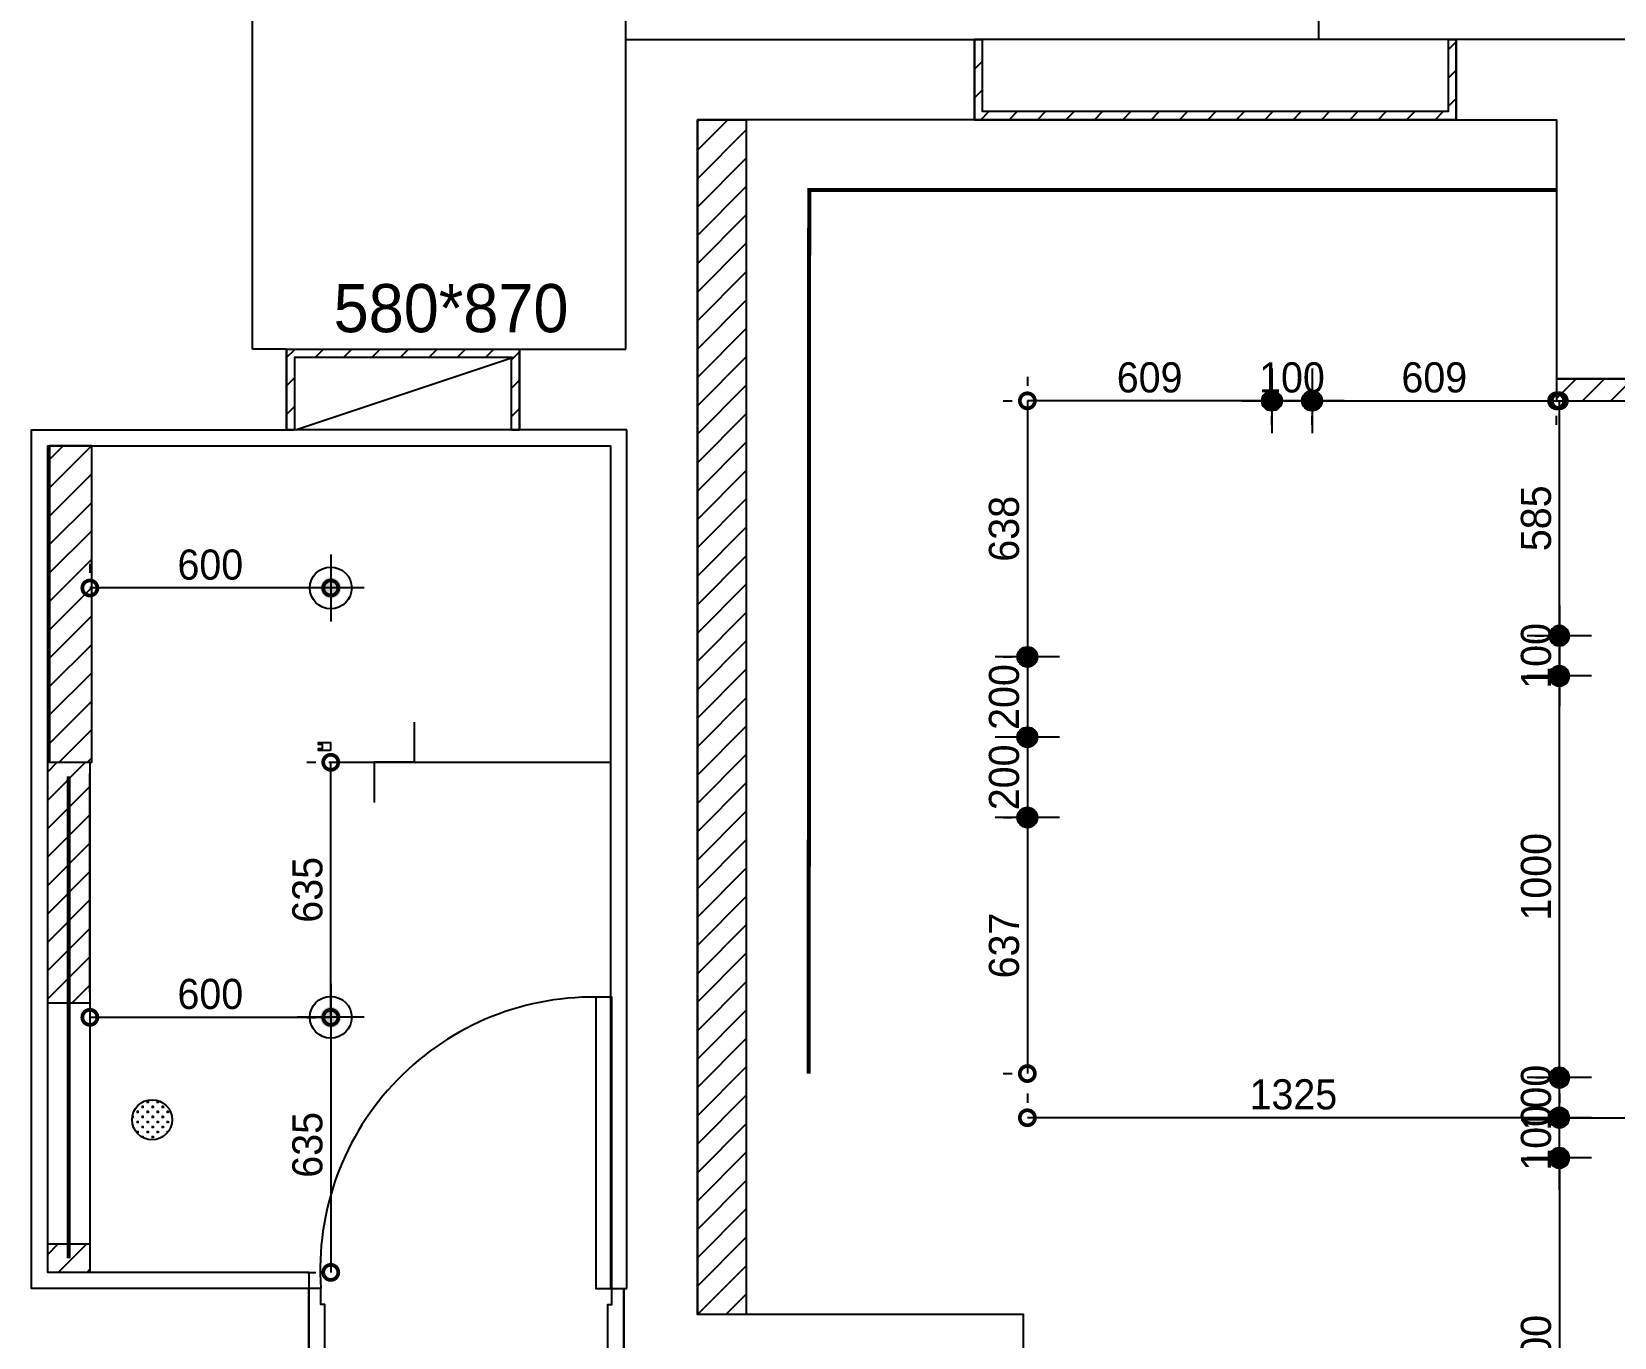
# Model space of a CAD drawing. Header units: inches. Extents: x 15866 to 103813, y -56635 to -28561.
# Drawn here: x 41424 to 45366, y -35184 to -31933 of the extents above; entities that cross this region are included whole.
import ezdxf

# ---------------------------------------------------------------- set-up
doc = ezdxf.new("R2010")
doc.units = ezdxf.units.IN
doc.header["$LTSCALE"] = 50
doc.header["$MEASUREMENT"] = 0
doc.linetypes.add('HID', pattern=[2.5, 1.5, -1])
for name, color, linetype in [('03-WAL NEW', 3, 'Continuous'), ('04-WIN', 4, 'Continuous'), ('06-FUR', 6, 'Continuous'), ('06-LIGHT', 4, 'Continuous'), ('07-DIM WAL', 5, 'Continuous'), ('2-con', 2, 'Continuous'), ('3.기호.계단선', 30, 'Continuous'), ('BATH', 4, 'Continuous'), ('CO-BATH', 6, 'Continuous'), ('CO-DO-FR', 7, 'Continuous'), ('CO-DOOR', 8, 'Continuous'), ('RC-LIGHT', 7, 'Continuous')]:
    doc.layers.add(name, color=color, linetype=linetype)
doc.styles.add('스타일1', font='HY울릉도M.TTF')
doc.styles.add('코레일둥고', font='Korail_Round_Gothic_Medium.ttf')
doc.dimstyles.new('30', dxfattribs={"dimscale": 30, "dimtxt": 2.5, "dimasz": 2.5, "dimexe": 1.25, "dimexo": 2, "dimtad": 1, "dimdec": 0, "dimtxsty": '스타일1', "dimblk": 'DOTSMALL', "dimcen": 2.5, "dimclrd": 1, "dimclre": 1, "dimclrt": 7, "dimadec": 0, "dimazin": 0, "dimtfac": 1, "dimtdec": 0, "dimtix": 1, "dimtmove": 0, "dimatfit": 3, "dimldrblk": 'DOTSMALL', "dimfxl": 1.25, "dimarcsym": 0})
pattern_1 = [(45, (21500, 0), (-35.35534, 35.35534), [])]

# ---------------------------------------------------------------- blocks, each defined once
blk = doc.blocks.new('vudausewh')
at = {"layer": '3.기호.계단선'}
h = blk.add_hatch(dxfattribs=at)
h.set_pattern_fill('CROSS', color=256, scale=50)
h.set_pattern_definition([(0, (11060, 1777), (12.5, 12.5), [6.25, -18.75]), (90, (11063.125, 1773.875), (-12.5, 12.5), [6.25, -18.75])])
edge = h.paths.add_edge_path()
edge.add_arc((20224, -34642.6), 50, -180, 180, ccw=False)
for p, q in [((21404, -31952.6), (21404, -30897.6)), ((23129, -30897.6), (23129, -31952.6))]:
    blk.add_line(p, q)
at = {"layer": '04-WIN'}
for points in [[(23472, -31952.6), (22272, -31952.6), (22272, -32152.6), (23472, -32152.6)], [(21139, -32924.6), (20559, -32924.6), (20559, -32723.7), (21139, -32723.7)]]:
    blk.add_lwpolyline(points, close=True, dxfattribs=at)
at = {"layer": '2-con'}
for p, q in [((20474, -32723.7), (20474, -31687.6)), ((21404, -32723.7), (21404, -31952.6)), ((21404, -31952.6), (22272, -31952.6)), ((22272, -31952.6), (22272, -32152.6)), ((22272, -32152.6), (21582, -32152.6)), ((21582, -32152.6), (21582, -35127.6)), ((20559, -32723.7), (20474, -32723.7)), ((20559, -32924.6), (20559, -32723.7)), ((21139, -32924.6), (21139, -32723.7)), ((21139, -32723.7), (21404, -32723.7)), ((21406, -32924.6), (21139, -32924.6)), ((21406, -35062.6), (21406, -32924.6)), ((20614, -35262.6), (20614, -35062.6))]:
    blk.add_line(p, q, dxfattribs=at)
for points in [[(23997, -32797.6), (23997, -31952.6), (23472, -31952.6), (23472, -32152.6), (23722, -32152.6), (23722, -32797.6), (23997, -32797.6)], [(20614, -35062.6), (19924, -35062.6), (19924, -32924.6), (20559, -32924.6)], [(21399, -35262.6), (21399, -35062.6), (21406, -35062.6)], [(21399, -35262.6), (22394, -35262.6), (22394, -35127.6), (21582, -35127.6)]]:
    blk.add_lwpolyline(points, dxfattribs=at)
at = {"layer": '3.기호.계단선'}
blk.add_circle((20224, -34642.6), 50, dxfattribs=at)
at = {"layer": '04-WIN', "style": '코레일둥고'}
blk.add_text('580*870', height=120, dxfattribs=at).set_placement((20676.1, -32681.8))
blk = doc.blocks.new('cjswjdej')
at = {"layer": '03-WAL NEW'}
h = blk.add_hatch(dxfattribs=at)
h.set_pattern_fill('_USER', color=256, scale=50, angle=45, pattern_type=0)
h.set_pattern_definition([(45, (20552.647, -870.047), (-35.35534, 35.35534), [])])
h.paths.add_polyline_path([(43792, -31952.6), (43772, -31952.6), (43772, -32152.6), (44972, -32152.6), (44972, -31952.6), (44952, -31952.6), (44952, -32132.6), (43792, -32132.6)])
h = blk.add_hatch(dxfattribs=at)
h.set_pattern_fill('_USER', color=256, scale=50, angle=45, pattern_type=0)
h.set_pattern_definition(pattern_1)
h.paths.add_polyline_path([(43204, -35127.6), (43082, -35127.6), (43082, -32152.6), (43204, -32152.6)])
h = blk.add_hatch(dxfattribs=at)
h.set_pattern_fill('_USER', color=256, scale=50, angle=45, pattern_type=0)
h.set_pattern_definition([(45, (18219.647, -1642.047), (-35.35534, 35.35534), [])])
h.paths.add_polyline_path([(42079, -32924.6), (42059, -32924.6), (42059, -32724.6), (42639, -32724.6), (42639, -32924.6), (42619, -32924.6), (42619, -32744.6), (42079, -32744.6)])
h = blk.add_hatch(dxfattribs=at)
h.set_pattern_fill('_USER', color=256, scale=50, angle=45, pattern_type=0)
h.set_pattern_definition([(45, (21500, 0), (-35.35534, 35.35534), [])])
h.paths.add_polyline_path([(45497, -32797.6), (45222, -32797.6), (45222, -32852.6), (45497, -32852.6)])
at = {"layer": '03-WAL NEW', "transparency": 33554687}
h = blk.add_hatch(dxfattribs=at)
h.set_pattern_fill('_USER', color=256, scale=50, angle=45, double=1, pattern_type=0)
h.set_pattern_definition([(45, (21504.69, 0), (-35.35534, 35.35534), [])])
h.paths.add_polyline_path([(41573.7, -32964.6), (41468.7, -32964.6), (41468.7, -33752.6), (41573.7, -33752.6)])
h = blk.add_hatch(dxfattribs=at)
h.set_pattern_fill('_USER', color=8, scale=50, angle=45, pattern_type=0)
h.set_pattern_definition(pattern_1)
h.paths.add_polyline_path([(41569, -34325.1), (41569, -34052.6), (41569, -33752.6), (41464, -33752.6), (41464, -34352.6), (41569, -34352.6)])
h.paths.add_polyline_path([(41569, -35022.6), (41569, -34952.6), (41464, -34952.6), (41464, -35022.6)])
h.paths.add_polyline_path([(41707.3, -33618.3), (41920.7, -33618.3), (41920.7, -33771.3), (41707.3, -33771.3)], flags=9)
at = {"color": 8}
blk.add_line((42164, -33752.6), (42866, -33752.6), dxfattribs=at)
blk.add_lwpolyline([(42377.1, -33652.6), (42377.1, -33752.6), (42277.1, -33752.6), (42277.1, -33852.6)], dxfattribs=at)
at = {"layer": '03-WAL NEW'}
for p, q in [((41569, -34352.6), (41464, -34352.6)), ((41569, -34952.6), (41464, -34952.6))]:
    blk.add_line(p, q, dxfattribs=at)
for points in [[(44952, -31952.6), (44972, -31952.6), (44972, -32152.6), (43772, -32152.6), (43772, -31952.6), (43792, -31952.6)], [(44952, -31952.6), (44952, -32132.6), (43792, -32132.6), (43792, -31952.6)], [(42619, -32924.6), (42639, -32924.6), (42639, -32724.6), (42059, -32724.6), (42059, -32924.6), (42079, -32924.6)], [(42619, -32924.6), (42619, -32744.6), (42079, -32744.6), (42079, -32924.6)], [(41464, -35022.6), (41464, -33752.6), (41569, -33752.6), (41569, -35022.6), (41464, -35022.6)]]:
    blk.add_lwpolyline(points, dxfattribs=at)
for points in [[(43204, -35127.6), (43082, -35127.6), (43082, -32152.6), (43204, -32152.6)], [(45497, -32797.6), (45222, -32797.6), (45222, -32852.6), (45497, -32852.6)], [(41573.7, -32964.6), (41468.7, -32964.6), (41468.7, -33752.6), (41573.7, -33752.6)]]:
    blk.add_lwpolyline(points, close=True, dxfattribs=at)
at = {"layer": '06-FUR', "color": 8}
blk.add_line((42623.7, -32744.6), (42083.7, -32924.6), dxfattribs=at)
at = {"layer": 'BATH', "color": 8}
blk.add_line((42114, -35022.6), (42114, -35062.6), dxfattribs=at)
blk.add_lwpolyline([(42114, -35022.6), (41464, -35022.6), (41464, -32964.6), (42866, -32964.6), (42866, -35062.6)], dxfattribs=at)
at = {"layer": 'CO-BATH', "color": 8}
blk.add_line((41569, -34325.1), (41569, -33780.1), dxfattribs=at)
blk.add_lwpolyline([(42168.7, -33723.1), (42138.7, -33723.1), (42138.7, -33718.1), (42148.7, -33718.1), (42148.7, -33708.1), (42138.7, -33708.1), (42138.7, -33703.1), (42168.7, -33703.1)], close=True, dxfattribs=at)
at = {"layer": 'CO-DO-FR', "color": 8}
for points in [[(42114, -35062.6), (42114, -35262.6), (42144, -35262.6), (42144, -35222.6), (42154, -35222.6), (42154, -35102.6), (42144, -35102.6), (42144, -35062.6), (42114, -35062.6)], [(42899, -35062.6), (42899, -35262.6), (42869, -35262.6), (42869, -35222.6), (42859, -35222.6), (42859, -35102.6), (42869, -35102.6), (42869, -35062.6), (42899, -35062.6)]]:
    blk.add_lwpolyline(points, close=True, dxfattribs=at)
at = {"layer": 'CO-DOOR', "color": 8}
blk.add_lwpolyline([(42829, -34337.6), (42829, -35062.6), (42869, -35062.6), (42869, -34337.6)], close=True, dxfattribs=at)
blk.add_arc((42822.7, -35017.3), 680.2, 87.7853, 183.8172, dxfattribs=at)
blk.add_blockref('vudausewh', (21500, 0))
blk = doc.blocks.new('hallogen')
h = blk.add_hatch(color=256)
h.dxf.hatch_style = 1
edge = h.paths.add_edge_path()
edge.add_arc((48591.7, 60854.3), 31.2, 0, 360, ccw=False)
at = {"color": 1, "linetype": 'Continuous'}
for p, q in [((48591.7, 60954.3), (48591.7, 60754.3)), ((48691.7, 60854.3), (48491.7, 60854.3))]:
    blk.add_line(p, q, dxfattribs=at)
at = {"color": 4, "linetype": 'Continuous'}
blk.add_circle((48591.7, 60854.3), 62.5, dxfattribs=at)
blk = doc.blocks.new('1')
at = {"linetype": 'Continuous'}
h = blk.add_hatch(color=4, dxfattribs=at)
h.dxf.hatch_style = 1
edge = h.paths.add_edge_path()
edge.add_arc((11539653.5, -14273503.8), 37.5, 0, 360)
at = {"color": 1, "linetype": 'Continuous'}
for p, q in [((11539653.5, -14273637.1), (11539653.5, -14273370.5)), ((11539520.2, -14273503.8), (11539786.8, -14273503.8))]:
    blk.add_line(p, q, dxfattribs=at)
at = {"color": 4, "linetype": 'Continuous'}
for radius in [41.5, 37.5]:
    blk.add_circle((11539653.5, -14273503.8), radius, dxfattribs=at)
blk = doc.blocks.new('_DOTSMALL')
at = {"color": 0, "linetype": 'ByBlock', "const_width": 0.5}
blk.add_lwpolyline([(-0.0625, 0, 1), (0.0625, 0, 1)], format="xyb", close=True, dxfattribs=at)
blk = doc.blocks.new('*D158')
at = {"layer": '07-DIM WAL', "color": 1, "lineweight": -2, "transparency": 16777216}
for p, q in [((44438, -32852.6), (44688, -32852.6)), ((44513, -32912.6), (44513, -32890.1)), ((44613, -32912.6), (44613, -32890.1))]:
    blk.add_line(p, q, dxfattribs=at)
at = {"layer": 'Defpoints', "color": 0, "transparency": 16777216}
for p in [(44513, -32852.6), (44613, -32852.6), (44613, -32852.6)]:
    blk.add_point(p, dxfattribs=at)
at = {"layer": '07-DIM WAL', "color": 1, "lineweight": -2, "transparency": 16777216, "xscale": 75, "yscale": 75, "zscale": 75}
blk.add_blockref('_DOTSMALL', (44513, -32852.6), dxfattribs=at)
at = {"layer": '07-DIM WAL', "color": 1, "lineweight": -2, "transparency": 16777216, "xscale": 75, "yscale": 75, "zscale": 75, "rotation": 180}
blk.add_blockref('_DOTSMALL', (44613, -32852.6), dxfattribs=at)
at = {"layer": '07-DIM WAL', "color": 7, "transparency": 16777216, "insert": (44563, -32794.8), "char_height": 75, "attachment_point": 5, "style": '스타일1'}
blk.add_mtext('100', dxfattribs=at)
blk = doc.blocks.new('*D159')
at = {"layer": '07-DIM WAL', "color": 1, "lineweight": -2, "transparency": 16777216}
for p, q in [((44613, -32852.6), (45222, -32852.6)), ((44613, -32880.6), (44613, -32890.1)), ((45222, -32912.6), (45222, -32890.1))]:
    blk.add_line(p, q, dxfattribs=at)
at = {"layer": 'Defpoints', "color": 0, "transparency": 16777216}
for p in [(44613, -32820.6), (45222, -32852.6), (45222, -32852.6)]:
    blk.add_point(p, dxfattribs=at)
at = {"layer": '07-DIM WAL', "color": 1, "lineweight": -2, "transparency": 16777216, "xscale": 75, "yscale": 75, "zscale": 75, "rotation": 180}
blk.add_blockref('_DOTSMALL', (44613, -32852.6), dxfattribs=at)
at = {"layer": '07-DIM WAL', "color": 1, "lineweight": -2, "transparency": 16777216, "xscale": 75, "yscale": 75, "zscale": 75}
blk.add_blockref('_DOTSMALL', (45222, -32852.6), dxfattribs=at)
at = {"layer": '07-DIM WAL', "color": 7, "transparency": 16777216, "insert": (44917.5, -32794.7), "char_height": 75, "attachment_point": 5, "style": '스타일1'}
blk.add_mtext('609', dxfattribs=at)
blk = doc.blocks.new('*D160')
at = {"layer": '07-DIM WAL', "color": 1, "lineweight": -2, "transparency": 16777216}
for p, q in [((43904, -32792.6), (43904, -32815.1)), ((44513, -32792.6), (44513, -32815.1)), ((44513, -32852.6), (43904, -32852.6))]:
    blk.add_line(p, q, dxfattribs=at)
at = {"layer": 'Defpoints', "color": 0, "transparency": 16777216}
for p in [(43904, -32852.6), (43904, -32852.6), (44513, -32852.6)]:
    blk.add_point(p, dxfattribs=at)
at = {"layer": '07-DIM WAL', "color": 1, "lineweight": -2, "transparency": 16777216, "xscale": 75, "yscale": 75, "zscale": 75, "rotation": 180}
blk.add_blockref('_DOTSMALL', (43904, -32852.6), dxfattribs=at)
at = {"layer": '07-DIM WAL', "color": 1, "lineweight": -2, "transparency": 16777216, "xscale": 75, "yscale": 75, "zscale": 75}
blk.add_blockref('_DOTSMALL', (44513, -32852.6), dxfattribs=at)
at = {"layer": '07-DIM WAL', "color": 7, "transparency": 16777216, "insert": (44208.5, -32794.7), "char_height": 75, "attachment_point": 5, "style": '스타일1'}
blk.add_mtext('609', dxfattribs=at)
blk = doc.blocks.new('*D180')
at = {"layer": '07-DIM WAL', "color": 1, "lineweight": -2, "transparency": 16777216}
for p, q in [((43844, -32852.6), (43866.5, -32852.6)), ((43904, -32852.6), (43904, -33490.1)), ((43964, -33490.1), (43941.5, -33490.1))]:
    blk.add_line(p, q, dxfattribs=at)
at = {"layer": 'Defpoints', "color": 0, "transparency": 16777216}
for p in [(43904, -32852.6), (43904, -33490.1), (43904, -33490.1)]:
    blk.add_point(p, dxfattribs=at)
at = {"layer": '07-DIM WAL', "color": 1, "lineweight": -2, "transparency": 16777216, "xscale": 75, "yscale": 75, "zscale": 75}
for p, rotation in [((43904, -32852.6), 90), ((43904, -33490.1), 270)]:
    blk.add_blockref('_DOTSMALL', p, dxfattribs=dict(at, rotation=rotation))
at = {"layer": '07-DIM WAL', "color": 7, "transparency": 16777216, "insert": (43846.1, -33171.3), "char_height": 75, "attachment_point": 5, "rotation": 90, "style": '스타일1'}
blk.add_mtext('638', dxfattribs=at)
blk = doc.blocks.new('*D181')
at = {"layer": '07-DIM WAL', "color": 1, "lineweight": -2, "transparency": 16777216}
for p, q in [((43904, -33415.1), (43904, -33765.1)), ((43844, -33490.1), (43866.5, -33490.1)), ((43964, -33690.1), (43941.5, -33690.1))]:
    blk.add_line(p, q, dxfattribs=at)
at = {"layer": 'Defpoints', "color": 0, "transparency": 16777216}
for p in [(43904, -33490.1), (43904, -33690.1), (43904, -33690.1)]:
    blk.add_point(p, dxfattribs=at)
at = {"layer": '07-DIM WAL', "color": 1, "lineweight": -2, "transparency": 16777216, "xscale": 75, "yscale": 75, "zscale": 75}
for p, rotation in [((43904, -33490.1), 270), ((43904, -33690.1), 90)]:
    blk.add_blockref('_DOTSMALL', p, dxfattribs=dict(at, rotation=rotation))
at = {"layer": '07-DIM WAL', "color": 7, "transparency": 16777216, "insert": (43846.2, -33590.1), "char_height": 75, "attachment_point": 5, "rotation": 90, "style": '스타일1'}
blk.add_mtext('200', dxfattribs=at)
blk = doc.blocks.new('*D182')
at = {"layer": '07-DIM WAL', "color": 1, "lineweight": -2, "transparency": 16777216}
for p, q in [((43904, -33615.1), (43904, -33965.1)), ((43964, -33690.1), (43941.5, -33690.1)), ((43964, -33890.1), (43941.5, -33890.1))]:
    blk.add_line(p, q, dxfattribs=at)
at = {"layer": 'Defpoints', "color": 0, "transparency": 16777216}
for p in [(43904, -33690.1), (43904, -33890.1), (43904, -33890.1)]:
    blk.add_point(p, dxfattribs=at)
at = {"layer": '07-DIM WAL', "color": 1, "lineweight": -2, "transparency": 16777216, "xscale": 75, "yscale": 75, "zscale": 75}
for p, rotation in [((43904, -33690.1), 270), ((43904, -33890.1), 90)]:
    blk.add_blockref('_DOTSMALL', p, dxfattribs=dict(at, rotation=rotation))
at = {"layer": '07-DIM WAL', "color": 7, "transparency": 16777216, "insert": (43846.2, -33790.1), "char_height": 75, "attachment_point": 5, "rotation": 90, "style": '스타일1'}
blk.add_mtext('200', dxfattribs=at)
blk = doc.blocks.new('*D183')
at = {"layer": '07-DIM WAL', "color": 1, "lineweight": -2, "transparency": 16777216}
for p, q in [((43844, -33890.1), (43866.5, -33890.1)), ((43904, -33890.1), (43904, -34527.6)), ((43844, -34527.6), (43866.5, -34527.6))]:
    blk.add_line(p, q, dxfattribs=at)
at = {"layer": 'Defpoints', "color": 0, "transparency": 16777216}
for p in [(43904, -33890.1), (43904, -34527.6), (43904, -34527.6)]:
    blk.add_point(p, dxfattribs=at)
at = {"layer": '07-DIM WAL', "color": 1, "lineweight": -2, "transparency": 16777216, "xscale": 75, "yscale": 75, "zscale": 75}
for p, rotation in [((43904, -33890.1), 90), ((43904, -34527.6), 270)]:
    blk.add_blockref('_DOTSMALL', p, dxfattribs=dict(at, rotation=rotation))
at = {"layer": '07-DIM WAL', "color": 7, "transparency": 16777216, "insert": (43846.2, -34208.8), "char_height": 75, "attachment_point": 5, "rotation": 90, "style": '스타일1'}
blk.add_mtext('637', dxfattribs=at)
blk = doc.blocks.new('*D196')
at = {"layer": '07-DIM WAL', "color": 1, "lineweight": -2, "transparency": 16777216}
for p, q in [((41569, -34327.6), (41569, -34350.1)), ((42169, -34327.6), (42169, -34350.1)), ((42169, -34387.6), (41569, -34387.6))]:
    blk.add_line(p, q, dxfattribs=at)
at = {"layer": 'Defpoints', "color": 0, "transparency": 16777216}
for p in [(41569, -34387.6), (41569, -34387.6), (42169, -34387.6)]:
    blk.add_point(p, dxfattribs=at)
at = {"layer": '07-DIM WAL', "color": 1, "lineweight": -2, "transparency": 16777216, "xscale": 75, "yscale": 75, "zscale": 75, "rotation": 180}
blk.add_blockref('_DOTSMALL', (41569, -34387.6), dxfattribs=at)
at = {"layer": '07-DIM WAL', "color": 1, "lineweight": -2, "transparency": 16777216, "xscale": 75, "yscale": 75, "zscale": 75}
blk.add_blockref('_DOTSMALL', (42169, -34387.6), dxfattribs=at)
at = {"layer": '07-DIM WAL', "color": 7, "transparency": 16777216, "insert": (41869, -34329.8), "char_height": 75, "attachment_point": 5, "style": '스타일1'}
blk.add_mtext('600', dxfattribs=at)
blk = doc.blocks.new('*D215')
at = {"layer": '07-DIM WAL', "color": 1, "lineweight": -2, "transparency": 16777216}
for p, q in [((42109, -34387.6), (42131.5, -34387.6)), ((42169, -34387.6), (42169, -35022.6)), ((42109, -35022.6), (42131.5, -35022.6))]:
    blk.add_line(p, q, dxfattribs=at)
at = {"layer": 'Defpoints', "color": 0, "transparency": 16777216}
for p in [(42169, -34387.6), (42169, -35022.6), (42169, -35022.6)]:
    blk.add_point(p, dxfattribs=at)
at = {"layer": '07-DIM WAL', "color": 1, "lineweight": -2, "transparency": 16777216, "xscale": 75, "yscale": 75, "zscale": 75}
for p, rotation in [((42169, -34387.6), 90), ((42169, -35022.6), 270)]:
    blk.add_blockref('_DOTSMALL', p, dxfattribs=dict(at, rotation=rotation))
at = {"layer": '07-DIM WAL', "color": 7, "transparency": 16777216, "insert": (42111.2, -34705.1), "char_height": 75, "attachment_point": 5, "rotation": 90, "style": '스타일1'}
blk.add_mtext('635', dxfattribs=at)
blk = doc.blocks.new('*D216')
at = {"layer": '07-DIM WAL', "color": 1, "lineweight": -2, "transparency": 16777216}
for p, q in [((42109, -33752.6), (42131.5, -33752.6)), ((42169, -34387.6), (42169, -33752.6)), ((42109, -34387.6), (42131.5, -34387.6))]:
    blk.add_line(p, q, dxfattribs=at)
at = {"layer": 'Defpoints', "color": 0, "transparency": 16777216}
for p in [(42169, -33752.6), (42169, -33752.6), (42169, -34387.6)]:
    blk.add_point(p, dxfattribs=at)
at = {"layer": '07-DIM WAL', "color": 1, "lineweight": -2, "transparency": 16777216, "xscale": 75, "yscale": 75, "zscale": 75}
for p, rotation in [((42169, -33752.6), 90), ((42169, -34387.6), 270)]:
    blk.add_blockref('_DOTSMALL', p, dxfattribs=dict(at, rotation=rotation))
at = {"layer": '07-DIM WAL', "color": 7, "transparency": 16777216, "insert": (42111.2, -34070.1), "char_height": 75, "attachment_point": 5, "rotation": 90, "style": '스타일1'}
blk.add_mtext('635', dxfattribs=at)
blk = doc.blocks.new('*D217')
at = {"layer": '07-DIM WAL', "color": 1, "lineweight": -2, "transparency": 16777216}
for p, q in [((41569, -33258.6), (41569, -33281.1)), ((42169, -33258.6), (42169, -33281.1)), ((42169, -33318.6), (41569, -33318.6))]:
    blk.add_line(p, q, dxfattribs=at)
at = {"layer": 'Defpoints', "color": 0, "transparency": 16777216}
for p in [(41569, -33318.6), (41569, -33318.6), (42169, -33318.6)]:
    blk.add_point(p, dxfattribs=at)
at = {"layer": '07-DIM WAL', "color": 1, "lineweight": -2, "transparency": 16777216, "xscale": 75, "yscale": 75, "zscale": 75, "rotation": 180}
blk.add_blockref('_DOTSMALL', (41569, -33318.6), dxfattribs=at)
at = {"layer": '07-DIM WAL', "color": 1, "lineweight": -2, "transparency": 16777216, "xscale": 75, "yscale": 75, "zscale": 75}
blk.add_blockref('_DOTSMALL', (42169, -33318.6), dxfattribs=at)
at = {"layer": '07-DIM WAL', "color": 7, "transparency": 16777216, "insert": (41869, -33260.8), "char_height": 75, "attachment_point": 5, "style": '스타일1'}
blk.add_mtext('600', dxfattribs=at)
blk = doc.blocks.new('*D222')
at = {"layer": '07-DIM WAL', "color": 1, "lineweight": -2, "transparency": 16777216}
for p, q in [((45229, -34577.6), (45229, -34600.1)), ((46554, -34577.6), (46554, -34600.1)), ((45229, -34637.6), (46554, -34637.6))]:
    blk.add_line(p, q, dxfattribs=at)
at = {"layer": 'Defpoints', "color": 0, "transparency": 16777216}
for p in [(45229, -34637.6), (46554, -34637.6), (46554, -34637.6)]:
    blk.add_point(p, dxfattribs=at)
at = {"layer": '07-DIM WAL', "color": 1, "lineweight": -2, "transparency": 16777216, "xscale": 75, "yscale": 75, "zscale": 75, "rotation": 180}
blk.add_blockref('_DOTSMALL', (45229, -34637.6), dxfattribs=at)
at = {"layer": '07-DIM WAL', "color": 1, "lineweight": -2, "transparency": 16777216, "xscale": 75, "yscale": 75, "zscale": 75}
blk.add_blockref('_DOTSMALL', (46554, -34637.6), dxfattribs=at)
at = {"layer": '07-DIM WAL', "color": 7, "transparency": 16777216, "insert": (45891.5, -34579.8), "char_height": 75, "attachment_point": 5, "style": '스타일1'}
blk.add_mtext('1325', dxfattribs=at)
blk = doc.blocks.new('*D223')
at = {"layer": '07-DIM WAL', "color": 1, "lineweight": -2, "transparency": 16777216}
for p, q in [((43904, -34577.6), (43904, -34600.1)), ((45229, -34577.6), (45229, -34600.1)), ((45229, -34637.6), (43904, -34637.6))]:
    blk.add_line(p, q, dxfattribs=at)
at = {"layer": 'Defpoints', "color": 0, "transparency": 16777216}
for p in [(43904, -34637.6), (43904, -34637.6), (45229, -34637.6)]:
    blk.add_point(p, dxfattribs=at)
at = {"layer": '07-DIM WAL', "color": 1, "lineweight": -2, "transparency": 16777216, "xscale": 75, "yscale": 75, "zscale": 75, "rotation": 180}
blk.add_blockref('_DOTSMALL', (43904, -34637.6), dxfattribs=at)
at = {"layer": '07-DIM WAL', "color": 1, "lineweight": -2, "transparency": 16777216, "xscale": 75, "yscale": 75, "zscale": 75}
blk.add_blockref('_DOTSMALL', (45229, -34637.6), dxfattribs=at)
at = {"layer": '07-DIM WAL', "color": 7, "transparency": 16777216, "insert": (44566.5, -34579.8), "char_height": 75, "attachment_point": 5, "style": '스타일1'}
blk.add_mtext('1325', dxfattribs=at)
blk = doc.blocks.new('*D224')
at = {"layer": '07-DIM WAL', "color": 1, "lineweight": -2, "transparency": 16777216}
for p, q in [((45229, -34712.6), (45229, -34462.6)), ((45289, -34537.6), (45266.5, -34537.6)), ((45169, -34637.6), (45191.5, -34637.6))]:
    blk.add_line(p, q, dxfattribs=at)
at = {"layer": 'Defpoints', "color": 0, "transparency": 16777216}
for p in [(45229, -34537.6), (45229, -34537.6), (45229, -34637.6)]:
    blk.add_point(p, dxfattribs=at)
at = {"layer": '07-DIM WAL', "color": 1, "lineweight": -2, "transparency": 16777216, "xscale": 75, "yscale": 75, "zscale": 75}
for p, rotation in [((45229, -34537.6), 270), ((45229, -34637.6), 90)]:
    blk.add_blockref('_DOTSMALL', p, dxfattribs=dict(at, rotation=rotation))
at = {"layer": '07-DIM WAL', "color": 7, "transparency": 16777216, "insert": (45171.2, -34587.6), "char_height": 75, "attachment_point": 5, "rotation": 90, "style": '스타일1'}
blk.add_mtext('100', dxfattribs=at)
blk = doc.blocks.new('*D225')
at = {"layer": '07-DIM WAL', "color": 1, "lineweight": -2, "transparency": 16777216}
for p, q in [((45229, -34537.6), (45229, -33537.6)), ((45289, -33537.6), (45266.5, -33537.6)), ((45169, -34537.6), (45191.5, -34537.6))]:
    blk.add_line(p, q, dxfattribs=at)
at = {"layer": 'Defpoints', "color": 0, "transparency": 16777216}
for p in [(45229, -33537.6), (45229, -33537.6), (45229, -34537.6)]:
    blk.add_point(p, dxfattribs=at)
at = {"layer": '07-DIM WAL', "color": 1, "lineweight": -2, "transparency": 16777216, "xscale": 75, "yscale": 75, "zscale": 75}
for p, rotation in [((45229, -33537.6), 90), ((45229, -34537.6), 270)]:
    blk.add_blockref('_DOTSMALL', p, dxfattribs=dict(at, rotation=rotation))
at = {"layer": '07-DIM WAL', "color": 7, "transparency": 16777216, "insert": (45171.2, -34037.6), "char_height": 75, "attachment_point": 5, "rotation": 90, "style": '스타일1'}
blk.add_mtext('1000', dxfattribs=at)
blk = doc.blocks.new('*D226')
at = {"layer": '07-DIM WAL', "color": 1, "lineweight": -2, "transparency": 16777216}
for p, q in [((45229, -33362.6), (45229, -33612.6)), ((45289, -33437.6), (45266.5, -33437.6)), ((45289, -33537.6), (45266.5, -33537.6))]:
    blk.add_line(p, q, dxfattribs=at)
at = {"layer": 'Defpoints', "color": 0, "transparency": 16777216}
for p in [(45229, -33437.6), (45229, -33537.6), (45229, -33537.6)]:
    blk.add_point(p, dxfattribs=at)
at = {"layer": '07-DIM WAL', "color": 1, "lineweight": -2, "transparency": 16777216, "xscale": 75, "yscale": 75, "zscale": 75}
for p, rotation in [((45229, -33437.6), 270), ((45229, -33537.6), 90)]:
    blk.add_blockref('_DOTSMALL', p, dxfattribs=dict(at, rotation=rotation))
at = {"layer": '07-DIM WAL', "color": 7, "transparency": 16777216, "insert": (45171.2, -33487.6), "char_height": 75, "attachment_point": 5, "rotation": 90, "style": '스타일1'}
blk.add_mtext('100', dxfattribs=at)
blk = doc.blocks.new('*D227')
at = {"layer": '07-DIM WAL', "color": 1, "lineweight": -2, "transparency": 16777216}
for p, q in [((45169, -32852.6), (45191.5, -32852.6)), ((45229, -33437.6), (45229, -32852.6)), ((45169, -33437.6), (45191.5, -33437.6))]:
    blk.add_line(p, q, dxfattribs=at)
at = {"layer": 'Defpoints', "color": 0, "transparency": 16777216}
for p in [(45229, -32852.6), (45229, -32852.6), (45229, -33437.6)]:
    blk.add_point(p, dxfattribs=at)
at = {"layer": '07-DIM WAL', "color": 1, "lineweight": -2, "transparency": 16777216, "xscale": 75, "yscale": 75, "zscale": 75}
for p, rotation in [((45229, -32852.6), 90), ((45229, -33437.6), 270)]:
    blk.add_blockref('_DOTSMALL', p, dxfattribs=dict(at, rotation=rotation))
at = {"layer": '07-DIM WAL', "color": 7, "transparency": 16777216, "insert": (45171.2, -33145.1), "char_height": 75, "attachment_point": 5, "rotation": 90, "style": '스타일1'}
blk.add_mtext('585', dxfattribs=at)
blk = doc.blocks.new('*D228')
at = {"layer": '07-DIM WAL', "color": 1, "lineweight": -2, "transparency": 16777216}
for p, q in [((45229, -34812.6), (45229, -34562.6)), ((45169, -34637.6), (45191.5, -34637.6)), ((45169, -34737.6), (45191.5, -34737.6))]:
    blk.add_line(p, q, dxfattribs=at)
at = {"layer": 'Defpoints', "color": 0, "transparency": 16777216}
for p in [(45229, -34637.6), (45229, -34637.6), (45229, -34737.6)]:
    blk.add_point(p, dxfattribs=at)
at = {"layer": '07-DIM WAL', "color": 1, "lineweight": -2, "transparency": 16777216, "xscale": 75, "yscale": 75, "zscale": 75}
for p, rotation in [((45229, -34637.6), 270), ((45229, -34737.6), 90)]:
    blk.add_blockref('_DOTSMALL', p, dxfattribs=dict(at, rotation=rotation))
at = {"layer": '07-DIM WAL', "color": 7, "transparency": 16777216, "insert": (45171.2, -34687.6), "char_height": 75, "attachment_point": 5, "rotation": 90, "style": '스타일1'}
blk.add_mtext('100', dxfattribs=at)
blk = doc.blocks.new('*D229')
at = {"layer": '07-DIM WAL', "color": 1, "lineweight": -2, "transparency": 16777216}
for p, q in [((45169, -34737.6), (45191.5, -34737.6)), ((45229, -34737.6), (45229, -35737.6)), ((45289, -35737.6), (45266.5, -35737.6))]:
    blk.add_line(p, q, dxfattribs=at)
at = {"layer": 'Defpoints', "color": 0, "transparency": 16777216}
for p in [(45229, -34737.6), (45229, -35737.6), (45229, -35737.6)]:
    blk.add_point(p, dxfattribs=at)
at = {"layer": '07-DIM WAL', "color": 1, "lineweight": -2, "transparency": 16777216, "xscale": 75, "yscale": 75, "zscale": 75}
for p, rotation in [((45229, -34737.6), 90), ((45229, -35737.6), 270)]:
    blk.add_blockref('_DOTSMALL', p, dxfattribs=dict(at, rotation=rotation))
at = {"layer": '07-DIM WAL', "color": 7, "transparency": 16777216, "insert": (45171.2, -35237.6), "char_height": 75, "attachment_point": 5, "rotation": 90, "style": '스타일1'}
blk.add_mtext('1000', dxfattribs=at)

msp = doc.modelspace()

# ---------------------------------------------------------------- linework, layer by layer
at = {"layer": '06-LIGHT', "color": 10, "linetype": 'HID'}
msp.add_lwpolyline([(45222, -32327.6, 10, 10, 0), (43360.6, -32327.6, 10, 10, 0), (43359.4, -34527.6, 10, 10, 0)], format="xyseb", dxfattribs=at)
at = {"layer": '06-LIGHT', "color": 10, "linetype": 'HID', "const_width": 10}
msp.add_lwpolyline([(41516.5, -33787.6), (41516.5, -34987.6)], dxfattribs=at)

# ---------------------------------------------------------------- block references
msp.add_blockref('cjswjdej', (0, 0))
at = {"layer": 'RC-LIGHT', "xscale": 0.6024096385271789, "yscale": 0.6024096385271789, "zscale": 0.6024096385271789, "rotation": 180}
for p in [(6996111.5, -8631348.8), (6996211.5, -8631348.8), (6995502.5, -8631986.3), (6995502.5, -8632186.3), (6995502.5, -8632386.3)]:
    msp.add_blockref('1', p, dxfattribs=at)
at = {"layer": 'RC-LIGHT'}
for name, p, xscale, yscale, zscale in [('hallogen', (1675.9, -84030.4), 0.8333333333333334, 0.8333333333333334, 0.8333333333333334), ('1', (6996827.5, 8565058.7), -0.6024096385271789, 0.6024096385271789, 0.6024096385271789), ('1', (6996827.5, 8564958.7), -0.6024096385271789, 0.6024096385271789, 0.6024096385271789), ('hallogen', (1675.9, -85099.4), 0.8333333333333334, 0.8333333333333334, 0.8333333333333334), ('1', (6996827.5, 8563958.7), -0.6024096385271789, 0.6024096385271789, 0.6024096385271789), ('1', (6996827.5, 8563858.7), -0.6024096385271789, 0.6024096385271789, 0.6024096385271789), ('1', (6996827.5, 8563758.7), -0.6024096385271789, 0.6024096385271789, 0.6024096385271789)]:
    msp.add_blockref(name, p, dxfattribs=dict(at, xscale=xscale, yscale=yscale, zscale=zscale))

# ---------------------------------------------------------------- dimensions: what is measured, and where the dimension line sits
at = {"layer": '07-DIM WAL'}
for base, p1, p2, picture, middle in [((43904, -32852.6), (44513, -32852.6), (43904, -32852.6), '*D160', (44208.5, -32794.7)), ((45222, -32852.6), (44613, -32820.6), (45222, -32852.6), '*D159', (44917.5, -32794.7)), ((41569, -33318.6), (42169, -33318.6), (41569, -33318.6), '*D217', (41869, -33260.8)), ((41569, -34387.6), (42169, -34387.6), (41569, -34387.6), '*D196', (41869, -34329.8)), ((43904, -34637.6), (45229, -34637.6), (43904, -34637.6), '*D223', (44566.5, -34579.8)), ((46554, -34637.6), (45229, -34637.6), (46554, -34637.6), '*D222', (45891.5, -34579.8))]:
    dim = msp.add_linear_dim(base=base, p1=p1, p2=p2, dimstyle='30', dxfattribs=at)
    dim.commit()
    dim.dimension.update_dxf_attribs({"geometry": picture, "text_midpoint": middle})
for base, p1, p2, angle, picture, middle in [((44613, -32852.6), (44513, -32852.6), (44613, -32852.6), 180, '*D158', (44563, -32794.8)), ((43903.9843217, -33490.0604173), (43903.9843217, -32852.5604173), (43903.9843217, -33490.0604173), 90, '*D180', (43846.1364522, -33171.3104173)), ((45229, -32852.6), (45229, -33437.6), (45229, -32852.6), 90, '*D227', (45171.2, -33145.1)), ((45229, -33537.6), (45229, -33437.6), (45229, -33537.6), 90, '*D226', (45171.2, -33487.6)), ((43904, -33690.1), (43904, -33490.1), (43904, -33690.1), 90, '*D181', (43846.2, -33590.1)), ((45229, -33537.6), (45229, -34537.6), (45229, -33537.6), 90, '*D225', (45171.2, -34037.6)), ((43904, -33890.1), (43904, -33690.1), (43904, -33890.1), 90, '*D182', (43846.2, -33790.1)), ((42169, -33752.6), (42169, -34387.6), (42169, -33752.6), 90, '*D216', (42111.2, -34070.1)), ((43903.9843217, -34527.5604173), (43903.9843217, -33890.0604173), (43903.9843217, -34527.5604173), 90, '*D183', (43846.1863856, -34208.8104173)), ((42169, -35022.6), (42169, -34387.6), (42169, -35022.6), 90, '*D215', (42111.2, -34705.1)), ((45229, -34537.6), (45229, -34637.6), (45229, -34537.6), 90, '*D224', (45171.2, -34587.6)), ((45229, -34637.6), (45229, -34737.6), (45229, -34637.6), 90, '*D228', (45171.2, -34687.6)), ((45229, -35737.6), (45229, -34737.6), (45229, -35737.6), 90, '*D229', (45171.2, -35237.6))]:
    dim = msp.add_linear_dim(base=base, p1=p1, p2=p2, angle=angle, dimstyle='30', dxfattribs=at)
    dim.commit()
    dim.dimension.update_dxf_attribs({"geometry": picture, "text_midpoint": middle})

doc.saveas('drawing.dxf')
